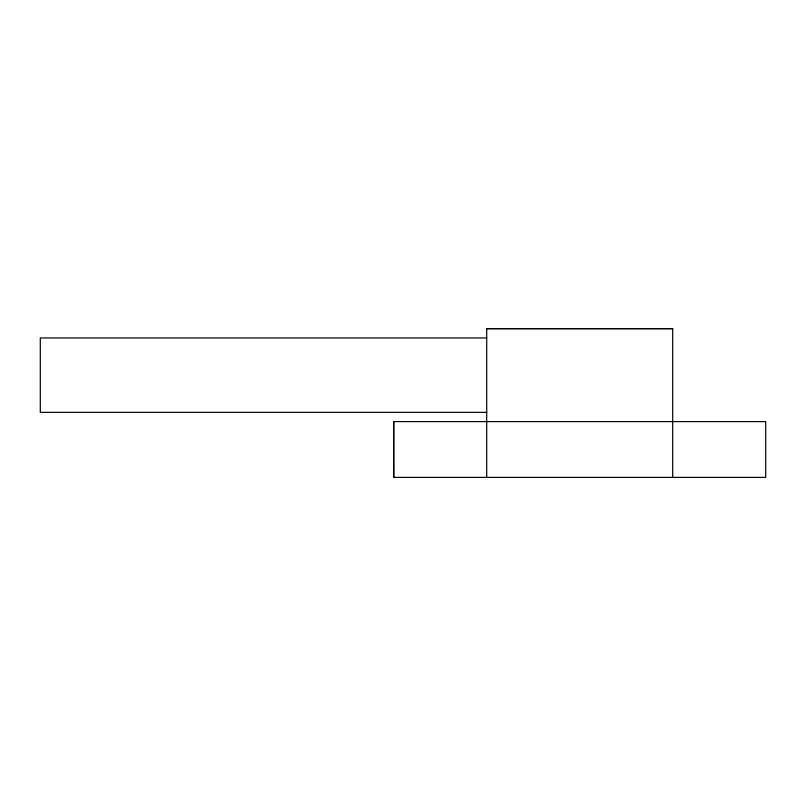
<?xml version="1.0" encoding="UTF-8"?>
<svg xmlns="http://www.w3.org/2000/svg" width="806" height="806" viewBox="0 0 806 806"><rect width="100%" height="100%" fill="white"/><g stroke="black" fill="none" stroke-linecap="round" stroke-linejoin="round"><path stroke-width="1.21" d="M486.703 328.707L672.698 328.707M486.703 337.956L40.3 337.956L40.3 412.35L486.703 412.35M393.701 421.598L765.7 421.598L765.7 477.404L393.701 477.404L393.701 421.598L393.731 477.404M672.698 477.404L672.698 328.596L486.703 328.596L486.703 477.404"/></g></svg>
